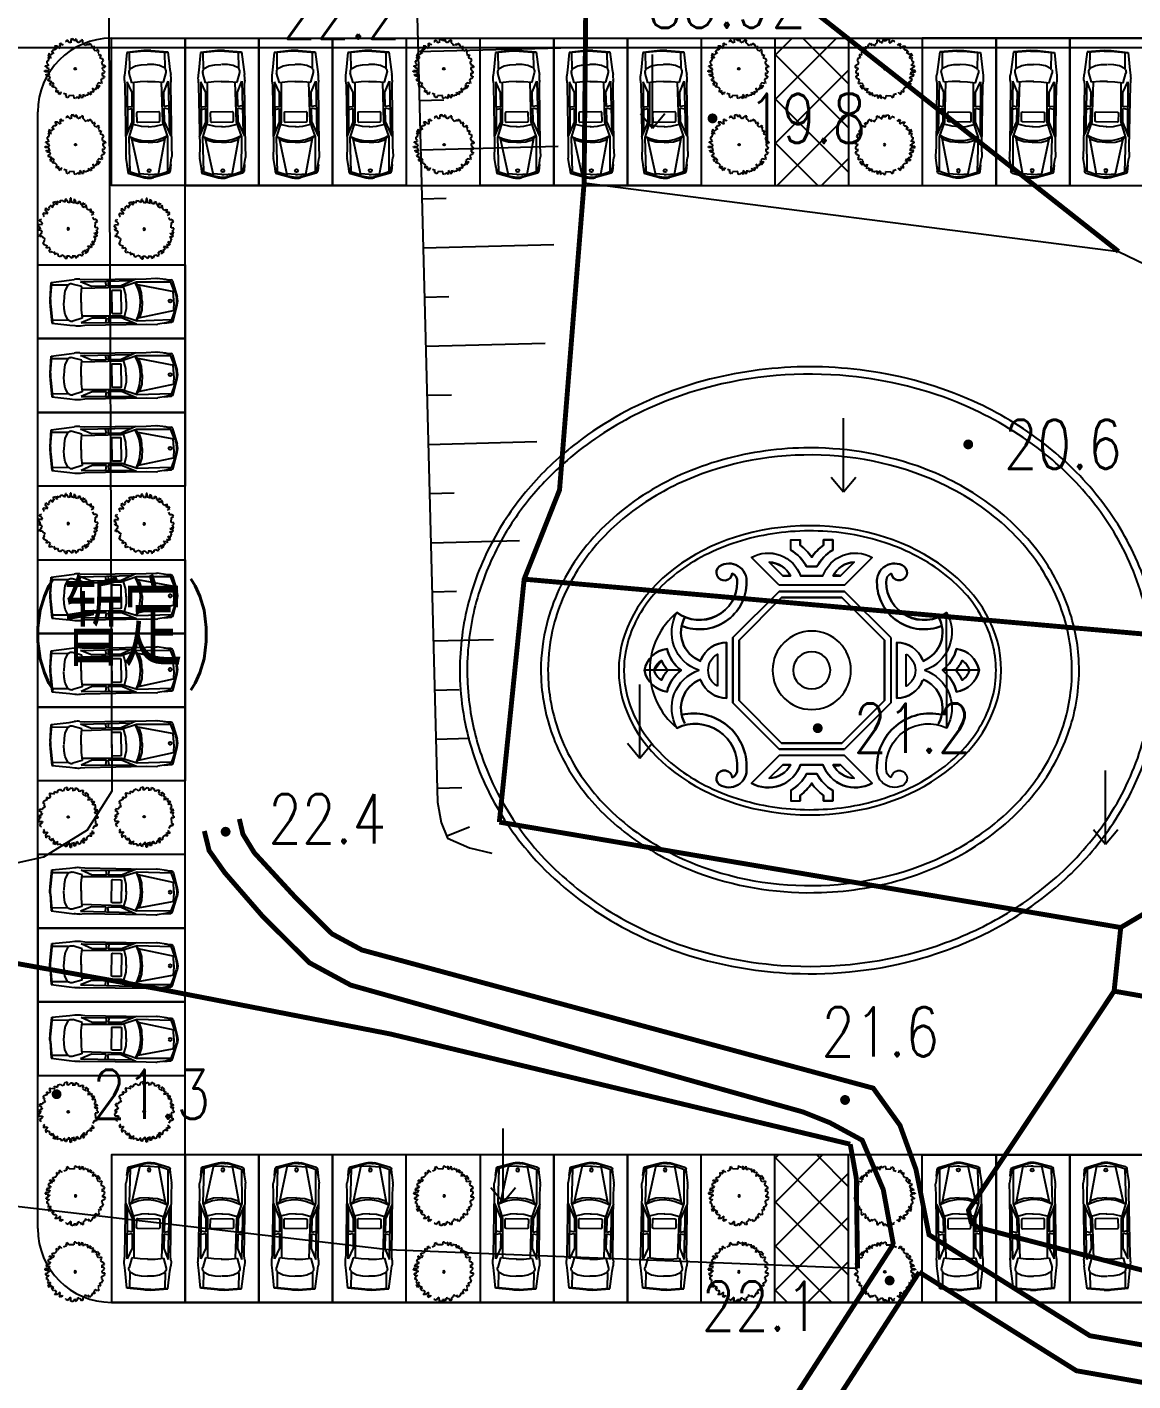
# Model space of a CAD drawing. Header units: millimetres. Extents: x 423323 to 424695, y 55333 to 56284.
# Drawn here: x 423723.6 to 423768.6, y 55759.2 to 55814.3 of the extents above; entities that cross this region are included whole.
import ezdxf
from ezdxf.enums import TextEntityAlignment as Align

# ---------------------------------------------------------------- set-up
doc = ezdxf.new("R2010")
doc.units = ezdxf.units.MM
doc.header["$LTSCALE"] = 1000
doc.linetypes.add('DASH', pattern=[0.35, 0.25, -0.1])
doc.linetypes.add('X3', pattern=[5, 4, -1])
for name, color, linetype in [('A绿-1', 82, 'Continuous'), ('PUB_DIM', 3, 'Continuous'), ('PUB_TEXT', 7, 'Continuous'), ('地形图', 252, 'Continuous'), ('景观设计-硬质', 128, 'Continuous'), ('道路', 4, 'Continuous'), ('道路线', 142, 'Continuous')]:
    doc.layers.add(name, color=color, linetype=linetype)
doc.styles.add('_TCH_DIM', font='SIMPLEX', dxfattribs={"bigfont": 'GBCBIG'})
doc.styles.add('_TCH_DIM_T3', font='SIMPLEX', dxfattribs={"width": 0.705882, "bigfont": 'GBCBIG'})
doc.styles.add('HZ', font='rs.shx', dxfattribs={"width": 0.8, "bigfont": 'hztxt.shx'})
doc.linetypes.add('10421', pattern='A,2,[150,AAA.SHX,S=1,R=0,X=0,Y=1],1e-11', length=2)
doc.dimstyles.new('_TCH_ARCH_M_M&&1', dxfattribs={"dimtxt": 2.38, "dimasz": 0.8, "dimexe": 2, "dimexo": 2.4, "dimgap": 0.8, "dimtad": 1, "dimzin": 0, "dimdsep": 46, "dimtxsty": '_TCH_DIM_T3', "dimblk": 'ARCHTICK', "dimcen": 0.09, "dimclrt": 7, "dimazin": 2, "dimtfac": 1, "dimtdec": 0, "dimtix": 1, "dimtmove": 2, "dimatfit": 3, "dimfxl": 0, "dimtolj": 1, "dimtzin": 0, "dimarcsym": 0})
pattern_1 = [(45, (0, 0), (-0.898025612, 0.898025612), []), (135, (0, 0), (-0.898025612, -0.898025612), [])]

# ---------------------------------------------------------------- blocks, each defined once
blk = doc.blocks.new('gc120')
for p, q in [((0, 0), (0, 3)), ((-0.5, 0.6), (0, 0)), ((0, 0), (0.5, 0.6))]:
    blk.add_line(p, q)
blk = doc.blocks.new('GC200')
at = {"linetype": 'Continuous', "const_width": 0.2, "flags": 128}
blk.add_lwpolyline([(-0.1, 0, 1), (0.1, 0, 1)], format="xyb", close=True, dxfattribs=at)
blk = doc.blocks.new('004')
at = {"layer": 'A绿-1', "color": 0}
for p, q in [((-354, 971), (-440, 997)), ((-440, 997), (-401, 899)), ((-283, 860), (-354, 971)), ((-205, 1023), (-268, 997)), ((-268, 997), (-244, 925)), ((-182, 945), (-205, 1023)), ((-134, 964), (-182, 945)), ((70, 1036), (-9, 1030)), ((-9, 1030), (-9, 991)), ((70, 977), (70, 1036)), ((93, 938), (70, 977)), ((179, 1023), (132, 906)), ((250, 1017), (179, 1023)), ((266, 945), (250, 1017)), ((321, 912), (266, 945)), ((360, 945), (321, 977)), ((321, 977), (321, 912)), ((360, 847), (360, 945)), ((-872, 605), (-895, 533)), ((-895, 533), (-864, 481)), ((-825, 585), (-872, 605)), ((-793, 644), (-825, 585)), ((-762, 716), (-809, 677)), ((-809, 677), (-793, 644)), ((-699, 834), (-770, 749)), ((-770, 749), (-723, 742)), ((-723, 651), (-762, 716)), ((-723, 742), (-691, 683)), ((-691, 683), (-723, 651)), ((-691, 762), (-699, 834)), ((-534, 794), (-691, 762)), ((-511, 892), (-605, 840)), ((-605, 840), (-534, 794)), ((-456, 866), (-511, 892)), ((-401, 899), (-456, 866)), ((-276, 925), (-283, 860)), ((-244, 925), (-276, 925)), ((132, 906), (93, 938)), ((399, 814), (360, 847)), ((438, 853), (399, 814)), ((478, 827), (438, 853)), ((525, 879), (478, 827)), ((564, 847), (525, 879)), ((532, 768), (564, 847)), ((572, 703), (532, 768)), ((564, 670), (572, 703)), ((595, 638), (564, 670)), ((658, 664), (595, 638)), ((697, 618), (658, 664)), ((744, 670), (697, 618)), ((783, 605), (744, 670)), ((791, 481), (783, 605)), ((830, 500), (791, 481)), ((807, 409), (870, 487)), ((870, 487), (830, 500)), ((-1068, 284), (-1052, 317)), ((-942, 226), (-1068, 284)), ((-1060, 128), (-1052, 186)), ((-966, 56), (-1060, 128)), ((-1052, 317), (-911, 278)), ((-1052, 186), (-950, 121)), ((-1052, -69), (-1052, 3)), ((-1052, 3), (-966, -3)), ((-982, 428), (-966, 461)), ((-927, 415), (-982, 428)), ((-966, 461), (-864, 454)), ((-966, -3), (-966, 56)), ((-950, 121), (-942, 226)), ((-942, 369), (-927, 415)), ((-887, 324), (-942, 369)), ((-911, 278), (-887, 324)), ((-864, 454), (-840, 461)), ((838, 343), (807, 409)), ((932, 363), (838, 343)), ((932, 200), (885, 200)), ((885, 200), (909, 160)), ((925, 101), (901, 69)), ((901, 69), (972, 16)), ((909, 278), (964, 311)), ((932, 232), (909, 278)), ((909, 160), (972, 160)), ((972, 160), (925, 101)), ((964, 311), (932, 363)), ((972, 16), (972, -69)), ((-1044, -154), (-1068, -193)), ((-1068, -193), (-1029, -219)), ((-989, -108), (-1052, -69)), ((-982, -173), (-1044, -154)), ((-1029, -219), (-1005, -166)), ((-1013, -278), (-989, -258)), ((-997, -310), (-1013, -278)), ((-919, -356), (-997, -310)), ((-974, -173), (-989, -108)), ((-989, -258), (-950, -278)), ((-934, -180), (-974, -173)), ((-950, -278), (-927, -251)), ((-927, -251), (-934, -180)), ((-927, -480), (-887, -441)), ((-887, -441), (-919, -356)), ((799, -448), (776, -513)), ((815, -493), (799, -448)), ((870, -278), (846, -336)), ((846, -336), (885, -435)), ((885, -435), (862, -474)), ((948, -310), (870, -278)), ((972, -69), (901, -95)), ((901, -95), (901, -180)), ((901, -180), (948, -219)), ((948, -219), (972, -271)), ((972, -271), (948, -310)), ((-942, -526), (-927, -480)), ((-864, -500), (-942, -526)), ((-887, -585), (-840, -533)), ((-848, -644), (-887, -585)), ((-840, -533), (-864, -500)), ((-801, -585), (-848, -644)), ((-762, -618), (-801, -585)), ((-636, -729), (-715, -657)), ((-683, -788), (-636, -729)), ((-629, -853), (-683, -788)), ((-574, -801), (-629, -853)), ((-401, -853), (-574, -801)), ((-425, -944), (-401, -853)), ((-385, -964), (-425, -944)), ((-338, -944), (-385, -964)), ((-299, -944), (-338, -944)), ((-260, -1010), (-299, -944)), ((-229, -912), (-260, -1010)), ((-182, -912), (-229, -912)), ((-189, -1010), (-182, -912)), ((-119, -938), (-127, -1023)), ((-56, -958), (-119, -938)), ((109, -925), (70, -951)), ((132, -1023), (109, -925)), ((226, -944), (164, -944)), ((164, -944), (195, -997)), ((250, -984), (226, -944)), ((297, -833), (274, -918)), ((274, -918), (297, -964)), ((328, -912), (297, -833)), ((360, -918), (328, -912)), ((383, -892), (360, -918)), ((407, -866), (383, -892)), ((438, -873), (407, -866)), ((423, -886), (438, -873)), ((454, -918), (423, -886)), ((470, -807), (446, -801)), ((446, -801), (485, -853)), ((564, -853), (454, -918)), ((509, -794), (470, -807)), ((485, -853), (548, -833)), ((556, -735), (493, -761)), ((493, -761), (509, -794)), ((548, -833), (564, -853)), ((650, -794), (556, -735)), ((674, -761), (650, -794)), ((705, -637), (666, -683)), ((666, -683), (674, -761)), ((760, -650), (705, -637)), ((783, -618), (760, -650)), ((776, -513), (768, -552)), ((768, -552), (830, -585)), ((807, -618), (783, -618)), ((830, -585), (807, -618)), ((862, -474), (815, -493)), ((-127, -1023), (-189, -1010)), ((-56, -1010), (-56, -958)), ((-17, -997), (-56, -1010)), ((70, -1016), (-17, -997)), ((70, -951), (70, -1016)), ((195, -997), (132, -1023)), ((297, -964), (250, -984))]:
    blk.add_line(p, q, dxfattribs=at)
blk.add_circle((-32, 10), 31.3, dxfattribs=at)
blk = doc.blocks.new('_ArchTick')
at = {"color": 0, "linetype": 'ByBlock', "const_width": 0.15}
blk.add_lwpolyline([(-0.5, -0.5), (0.5, 0.5)], dxfattribs=at)
blk = doc.blocks.new('*D82')
at = {"layer": 'Defpoints', "color": 0}
for p in [(423795.015, 55813.498), (423709.095, 55805.874), (423795.015, 55805.874)]:
    blk.add_point(p, dxfattribs=at)
at = {"layer": 'PUB_DIM', "color": 0, "lineweight": -2}
for p, q in [((423709.095, 55808.274), (423709.095, 55815.498)), ((423795.015, 55808.274), (423795.015, 55815.498)), ((423709.095, 55813.498), (423795.015, 55813.498))]:
    blk.add_line(p, q, dxfattribs=at)
at = {"layer": 'PUB_DIM', "color": 0, "lineweight": -2, "xscale": 0.8, "yscale": 0.8, "zscale": 0.8, "rotation": 180}
blk.add_blockref('_ArchTick', (423709.095, 55813.498), dxfattribs=at)
at = {"layer": 'PUB_DIM', "color": 0, "lineweight": -2, "xscale": 0.8, "yscale": 0.8, "zscale": 0.8}
blk.add_blockref('_ArchTick', (423795.015, 55813.498), dxfattribs=at)
at = {"layer": 'PUB_DIM', "color": 7, "insert": (423752.055, 55815.488), "char_height": 2.38, "attachment_point": 5, "style": '_TCH_DIM_T3'}
blk.add_mtext('\\A1;85.92', dxfattribs=at)
blk = doc.blocks.new('$plan$00001328')
at = {"layer": '道路线'}
for p, q in [((-2279, 116), (-2219, 807)), ((-2254, 116), (-2194, 806)), ((-2219, 807), (-1493, 889)), ((-1551, 693), (-2199, 695)), ((-1551, 693), (-1667, 459)), ((-1508, 707), (-1562, 671)), ((-1493, 889), (-1285, 919)), ((-979, 619), (-1374, 729)), ((-1053, 923), (-878, 906)), ((-1023, 812), (1078, 831)), ((-582, 620), (-1023, 812)), ((-1015, 284), (-979, 619)), ((626, 562), (-988, 538)), ((-878, 906), (1645, 899)), ((6, 627), (-582, 620)), ((-21, 822), (6, 627)), ((116, 823), (74, 627)), ((623, 633), (74, 627)), ((1224, 895), (623, 633)), ((1249, 767), (626, 562)), ((810, 258), (722, 594)), ((1370, 583), (1207, 751)), ((2643, 745), (1249, 767)), ((2844, 342), (1302, 653)), ((1448, 334), (1370, 583)), ((1645, 899), (2034, 915)), ((2034, 915), (2086, 904)), ((2427, 855), (2086, 904)), ((2367, 864), (2369, 870)), ((2369, 870), (2650, 842)), ((2604, 806), (2427, 855)), ((2787, 351), (2640, 772)), ((2720, 782), (2894, 148)), ((-1707, 230), (-1717, -16)), ((-1667, 459), (-1707, 230)), ((-1019, -34), (-1015, 284)), ((223, 404), (223, -456)), ((586, 444), (263, 444)), ((626, -456), (626, 404)), ((822, -38), (810, 258)), ((1469, -41), (1448, 334)), ((2762, 16), (2740, 362)), ((2816, 347), (2866, 112)), ((-2279, -163), (-2219, -855)), ((-2254, -163), (-2194, -854)), ((-1706, -277), (-1717, -32)), ((-1667, -507), (-1707, -277)), ((-1551, -741), (-1667, -507)), ((-1019, -14), (-1015, -332)), ((-1015, -332), (-979, -667)), ((263, -496), (586, -496)), ((810, -306), (722, -641)), ((822, -10), (810, -306)), ((2844, -390), (1302, -701)), ((1448, -382), (1370, -630)), ((1469, -7), (1448, -382)), ((2787, -399), (2640, -820)), ((2720, -830), (2894, -195)), ((2762, -64), (2740, -410)), ((2816, -395), (2866, -160)), ((-2219, -855), (-1493, -937)), ((-1551, -741), (-2199, -743)), ((-1508, -755), (-1562, -719)), ((-1493, -937), (-1285, -966)), ((-1374, -776), (-1374, -777)), ((-979, -667), (-1371, -776)), ((-1053, -971), (-878, -954)), ((-582, -668), (-1023, -860)), ((-1023, -860), (1078, -879)), ((626, -610), (-988, -585)), ((-878, -954), (1645, -947)), ((8, -674), (-582, -668)), ((-17, -869), (8, -674)), ((623, -681), (73, -675)), ((111, -870), (73, -675)), ((1224, -943), (623, -681)), ((1249, -815), (626, -610)), ((1370, -631), (1207, -799)), ((2643, -793), (1249, -815)), ((1645, -947), (2034, -963)), ((2034, -963), (2086, -952)), ((2427, -903), (2086, -952)), ((2367, -911), (2369, -918)), ((2369, -918), (2650, -889)), ((2604, -854), (2427, -903))]:
    blk.add_line(p, q, dxfattribs=at)
blk.add_circle((2608, -21), 62.7, dxfattribs=at)
for centre, radius, start, end in [((-1418, 573), 162, 74.4694, 123.7359), ((-1148, -44), 972, 84.3743, 98.0716), ((-191, -40), 1591, 331.456, 29.5227), ((2589, 754), 54, 19.2106, 74.5138), ((2642, 761), 81, 15.3385, 84.1898), ((-665, -24), 1620, 175.0592, 184.9408), ((-640, -24), 1620, 175.0592, 184.9408), ((263, 404), 40, 90, 180), ((586, 404), 40, 0, 90), ((2115, -24), 648, 356.4735, 3.5265), ((2233, -24), 648, 347.9052, 12.0948), ((2269, -24), 648, 344.6615, 15.3385), ((263, -456), 40, 180, 270), ((586, -456), 40, 270, 0), ((-1418, -621), 162, 236.264, 286.8198), ((-1148, -4), 972, 261.9284, 275.6257), ((2589, -802), 54, 285.4862, 340.7894), ((2642, -809), 81, 275.8102, 344.6615)]:
    blk.add_arc(centre, radius, start, end, dxfattribs=at)

msp = doc.modelspace()

# ---------------------------------------------------------------- hatches: boundary and pattern name
at = {"linetype": 'DASH', "ltscale": 0.003}
h = msp.add_hatch(dxfattribs=at)
h.set_pattern_fill('ANSI37', color=250, scale=0.8, style=0)
h.set_pattern_definition(pattern_1)
h.paths.add_polyline_path([(423754.015, 55807.871), (423757.015, 55807.871), (423757.015, 55813.871), (423754.015, 55813.871)])
h = msp.add_hatch(dxfattribs=at)
h.set_pattern_fill('ANSI37', color=250, scale=0.8, style=0)
h.set_pattern_definition(pattern_1)
h.paths.add_polyline_path([(423757.015, 55768.411), (423754.015, 55768.411), (423754.015, 55762.411), (423757.015, 55762.411)])

# ---------------------------------------------------------------- linework, layer by layer
at = {"layer": '地形图', "color": 250}
for p, q in [((423739.487, 55813.329), (423745.298, 55813.481)), ((423739.539, 55811.33), (423740.539, 55811.356)), ((423739.591, 55809.331), (423745.188, 55809.476)), ((423739.644, 55807.331), (423740.643, 55807.357)), ((423739.696, 55805.332), (423745.017, 55805.471)), ((423739.748, 55803.333), (423740.747, 55803.359)), ((423739.8, 55801.333), (423744.671, 55801.46)), ((423739.852, 55799.334), (423740.852, 55799.36)), ((423739.904, 55797.335), (423744.324, 55797.45)), ((423739.956, 55795.335), (423740.956, 55795.361)), ((423740.008, 55793.336), (423743.627, 55793.43)), ((423740.06, 55791.337), (423741.06, 55791.363)), ((423740.112, 55789.337), (423742.568, 55789.401)), ((423740.164, 55787.338), (423741.164, 55787.364)), ((423740.217, 55785.339), (423741.595, 55785.375)), ((423740.269, 55783.339), (423741.268, 55783.366)), ((423740.659, 55781.397), (423741.587, 55781.768))]:
    msp.add_line(p, q, dxfattribs=at)
at = {"layer": '地形图', "color": 250, "linetype": '10421', "flags": 128}
for points in [[(423721.242, 55779.876), (423724.262, 55780.546), (423726.036, 55781.648), (423727.037, 55783.231), (423726.92, 55814.71), (423727.331, 55848.102), (423726.973, 55880.84)], [(423746.25, 55807.99), (423768, 55805.19), (423785.41, 55796.8)]]:
    msp.add_lwpolyline(points, dxfattribs=at)
at = {"layer": '地形图', "color": 250, "linetype": 'Continuous', "flags": 128}
msp.add_lwpolyline([(423737.9, 55880.817), (423739.45, 55814.76), (423740.283, 55782.779), (423740.437, 55781.95), (423740.693, 55781.311), (423741.582, 55780.907), (423742.491, 55780.703)], dxfattribs=at)
at = {"layer": '地形图', "color": 250, "linetype": 'Continuous', "const_width": 0.2, "flags": 128}
for points in [[(423742.8, 55781.96), (423743.81, 55791.85), (423745.25, 55795.48), (423746.25, 55807.99), (423746.33, 55816.53), (423747.239, 55880.797)], [(423746.33, 55816.53), (423754.11, 55816.13), (423768, 55805.19)], [(423893.902, 55769.33), (423870.537, 55767.053), (423834.821, 55764.408), (423830.542, 55764.096), (423824.62, 55763.46), (423817.576, 55762.082), (423807.58, 55759.508), (423800.995, 55758.539), (423792.939, 55757.783), (423781.369, 55758.496), (423766.834, 55761.053), (423760.287, 55765.162), (423759.756, 55767.823), (423759.105, 55769.618), (423758.017, 55771.131), (423737.205, 55776.756), (423735.99, 55777.412), (423734.484, 55778.914), (423732.826, 55780.715), (423732.364, 55781.472), (423732.219, 55782.089)], [(423742.8, 55781.96), (423768.09, 55777.67), (423767.82, 55775.08), (423791.352, 55770.947), (423792.43, 55770.67), (423793.19, 55770.409), (423799.732, 55767.13), (423800.63, 55766.93), (423801.809, 55766.94), (423832.38, 55769.62)], [(423759.889, 55763.641), (423746.524, 55742.936), (423737.638, 55731.658), (423733.589, 55723.404), (423730.551, 55717.742), (423724.886, 55709.592), (423703.086, 55685.387)]]:
    msp.add_lwpolyline(points, dxfattribs=at)
for points, elevation in [([(423777.32, 55782.58), (423779.38, 55788.7), (423743.81, 55791.85)], 21), ([(423824.77, 55775.81), (423777.32, 55782.58), (423774.19, 55781.28), (423768.09, 55777.67)], 21), ([(423706.7, 55774.01), (423716.698, 55776.599), (423718.29, 55776.82), (423720.603, 55776.663), (423728.909, 55775.176), (423738.356, 55773.338), (423757.08, 55768.85)], 21.57), ([(423800.93, 55758.95), (423799.536, 55758.91), (423787.599, 55760.089), (423782.24, 55760.73), (423777.54, 55761.489), (423762.272, 55765.465), (423762, 55765.67), (423761.892, 55766.162), (423767.82, 55775.08)], 21.42), ([(423757.08, 55768.85), (423757.327, 55767.47), (423757.38, 55763.8)], 21.57)]:
    msp.add_lwpolyline(points, dxfattribs=dict(at, elevation=elevation))
at = {"layer": '地形图', "color": 250, "linetype": 'X3', "const_width": 0.2, "flags": 128}
for points in [[(423758.835, 55764.775), (423758.424, 55767.006), (423757.568, 55769.01), (423756.246, 55769.727), (423755.157, 55770.162), (423736.755, 55775.324), (423735.063, 55776.24), (423733.142, 55778.155), (423731.625, 55779.903), (423730.99, 55780.8), (423730.795, 55781.598)], [(423894.3, 55767.903), (423870.66, 55765.558), (423834.946, 55762.913), (423824.834, 55761.973), (423817.907, 55760.618), (423807.856, 55758.03), (423801.203, 55757.081), (423792.981, 55756.277), (423781.192, 55757.004), (423766.286, 55759.627), (423759.889, 55763.641)], [(423758.835, 55764.775), (423745.302, 55743.808), (423736.616, 55732.784)]]:
    msp.add_lwpolyline(points, dxfattribs=at)
at = {"layer": '地形图', "color": 250, "linetype": '10421', "elevation": 21.57, "flags": 128}
msp.add_lwpolyline([(423706.7, 55774.01), (423706.122, 55772.785), (423703.78, 55762.56), (423703.562, 55760.508), (423703.922, 55759.222), (423705.242, 55758.135), (423706.312, 55757.398), (423707.14, 55756.97), (423708.084, 55757.109), (423708.756, 55757.557), (423714.753, 55765.419), (423715.399, 55766.076), (423716.32, 55766.62), (423717.464, 55766.86), (423720.215, 55766.67), (423738.27, 55764.56), (423757.38, 55763.8)], dxfattribs=at)
at = {"layer": '景观设计-硬质', "linetype": 'Continuous', "extrusion": (0, 0, -1)}
for p, q in [((423754.664, 55793.457), (423755.041, 55793.457)), ((423754.664, 55793.036), (423754.664, 55793.457)), ((423755.988, 55793.457), (423755.988, 55793.236)), ((423755.988, 55793.457), (423756.366, 55793.457)), ((423756.366, 55793.036), (423756.366, 55793.457)), ((423754.184, 55791.605), (423753.056, 55792.734)), ((423756.845, 55791.605), (423757.974, 55792.734)), ((423755.97, 55791.983), (423755.06, 55791.983)), ((423755.725, 55792.361), (423755.305, 55792.361)), ((423756.845, 55791.605), (423754.184, 55791.605)), ((423754.184, 55791.353), (423752.303, 55789.472)), ((423756.845, 55791.353), (423754.184, 55791.353)), ((423758.475, 55789.367), (423756.741, 55791.101)), ((423758.727, 55789.472), (423756.845, 55791.353)), ((423752.303, 55786.811), (423752.303, 55789.472)), ((423752.555, 55786.915), (423752.555, 55789.367)), ((423758.475, 55789.367), (423758.475, 55786.915)), ((423758.727, 55789.472), (423758.727, 55786.811)), ((423754.184, 55784.929), (423752.303, 55786.811)), ((423754.289, 55785.181), (423752.555, 55786.915)), ((423758.475, 55786.915), (423756.741, 55785.181)), ((423758.727, 55786.811), (423756.845, 55784.929)), ((423756.845, 55784.929), (423754.184, 55784.929)), ((423756.741, 55785.181), (423754.289, 55785.181)), ((423754.184, 55784.677), (423753.056, 55783.548)), ((423756.845, 55784.677), (423754.184, 55784.677)), ((423755.97, 55784.299), (423755.06, 55784.299)), ((423756.845, 55784.677), (423757.974, 55783.548)), ((423755.725, 55783.921), (423755.305, 55783.921)), ((423754.664, 55783.246), (423754.664, 55782.825)), ((423756.366, 55783.246), (423756.366, 55782.825)), ((423754.664, 55782.825), (423755.041, 55782.825)), ((423755.988, 55782.825), (423755.988, 55783.046)), ((423755.988, 55782.825), (423756.366, 55782.825))]:
    msp.add_line(p, q, dxfattribs=at)
for points in [[(-423754.664, 55793.036, 0.13364), (-423755.305, 55792.361), (-423755.515, 55792.361), (-423755.725, 55792.361, 0.13364), (-423756.366, 55793.036), (-423756.366, 55793.457), (-423755.988, 55793.457), (-423755.988, 55793.236, -0.080093), (-423755.515, 55792.741, -0.080093), (-423755.041, 55793.236), (-423755.041, 55793.457), (-423755.041, 55793.236, 0.080093), (-423755.515, 55792.741, 0.080093), (-423755.988, 55793.236), (-423755.988, 55793.457), (-423756.366, 55793.457), (-423756.366, 55793.036, -0.13364), (-423755.725, 55792.361), (-423755.515, 55792.361), (-423755.305, 55792.361, -0.13364), (-423754.664, 55793.036), (-423754.664, 55793.457), (-423755.041, 55793.457), (-423755.041, 55793.236, 0.080093), (-423755.515, 55792.741, 0.080093), (-423755.988, 55793.236)], [(-423756.366, 55793.036, -0.13364), (-423755.725, 55792.361), (-423755.515, 55792.361), (-423755.305, 55792.361, -0.13364), (-423754.664, 55793.036), (-423754.664, 55793.457), (-423755.041, 55793.457), (-423755.041, 55793.236, 0.080093), (-423755.515, 55792.741, 0.080093), (-423755.988, 55793.236), (-423755.988, 55793.457), (-423756.366, 55793.457), (-423756.366, 55793.036)], [(-423750.023, 55785.796, 0.468172), (-423750.917, 55788.141, 0.469234), (-423750.026, 55790.491, -0.617154), (-423752.485, 55791.733, -0.331457), (-423752.278, 55792.084, 1.476774), (-423751.751, 55792.37, 0.632924), (-423752.861, 55791.693)], [(-423754.184, 55791.605), (-423753.056, 55792.734, 0.467295), (-423755.06, 55791.983), (-423755.515, 55791.983), (-423755.97, 55791.983, 0.467295), (-423757.974, 55792.734), (-423756.845, 55791.605)], [(-423758.169, 55791.693, 0.632924), (-423759.278, 55792.37, 1.476775), (-423758.752, 55792.084, -0.331457), (-423758.544, 55791.733, -0.617154), (-423761.004, 55790.491, 0.469234), (-423760.113, 55788.141, 0.468172), (-423761.007, 55785.796)], [(-423748.707, 55788.141, 0.322588), (-423749.624, 55789.016, -0.173707), (-423750.199, 55788.141)], [(-423760.831, 55788.141, -0.173707), (-423761.405, 55789.016, 0.322588), (-423762.322, 55788.141)], [(-423754.184, 55784.677), (-423753.056, 55783.548, -0.467295), (-423755.06, 55784.299), (-423755.515, 55784.299), (-423755.97, 55784.299, -0.467295), (-423757.974, 55783.548), (-423756.845, 55784.677)], [(-423754.664, 55783.246, -0.13364), (-423755.305, 55783.921), (-423755.515, 55783.921), (-423755.725, 55783.921, -0.13364), (-423756.366, 55783.246), (-423756.366, 55782.825), (-423755.988, 55782.825), (-423755.988, 55783.046, 0.080093), (-423755.515, 55783.541, 0.080093), (-423755.041, 55783.046), (-423755.041, 55782.825), (-423755.041, 55783.046, -0.080093), (-423755.515, 55783.541, -0.080093), (-423755.988, 55783.046), (-423755.988, 55782.825), (-423756.366, 55782.825), (-423756.366, 55783.246, 0.13364), (-423755.725, 55783.921), (-423755.515, 55783.921), (-423755.305, 55783.921, 0.13364), (-423754.664, 55783.246), (-423754.664, 55782.825), (-423755.041, 55782.825), (-423755.041, 55783.046, -0.080093), (-423755.515, 55783.541, -0.080093), (-423755.988, 55783.046)], [(-423756.366, 55783.246, 0.13364), (-423755.725, 55783.921), (-423755.515, 55783.921), (-423755.305, 55783.921, 0.13364), (-423754.664, 55783.246), (-423754.664, 55782.825), (-423755.041, 55782.825), (-423755.041, 55783.046, -0.080093), (-423755.515, 55783.541, -0.080093), (-423755.988, 55783.046), (-423755.988, 55782.825), (-423756.366, 55782.825), (-423756.366, 55783.246)]]:
    msp.add_lwpolyline(points, format="xyb", dxfattribs=at)
for points in [[(-423750.023, 55785.796, 0.468172), (-423750.917, 55788.141, 0.469234), (-423750.026, 55790.491, -0.617154), (-423752.485, 55791.733, -0.331457), (-423752.278, 55792.084, 1.476774), (-423751.751, 55792.37, 0.632924), (-423752.861, 55791.693, -0.632924), (-423751.751, 55792.37, -1.476774), (-423752.278, 55792.084, 0.331457), (-423752.485, 55791.733, 0.617154), (-423750.026, 55790.491, -0.469234)], [(-423754.65, 55791.983), (-423754.341, 55791.983), (-423754.65, 55791.983), (-423754.341, 55791.983), (-423753.787, 55792.537, 0.270208), (-423754.65, 55791.983, -0.270208), (-423753.787, 55792.537), (-423754.341, 55791.983), (-423753.787, 55792.537), (-423754.341, 55791.983)], [(-423756.689, 55791.983), (-423757.242, 55792.537, -0.270208), (-423756.38, 55791.983), (-423756.689, 55791.983), (-423757.242, 55792.537, -0.270208), (-423756.38, 55791.983, 0.270208), (-423757.242, 55792.537), (-423756.689, 55791.983), (-423756.38, 55791.983), (-423756.689, 55791.983), (-423756.38, 55791.983, 0.270208)], [(-423761.004, 55790.491, 0.617154), (-423758.544, 55791.733, 0.331457), (-423758.752, 55792.084, -1.476774), (-423759.278, 55792.37, -0.632924), (-423758.169, 55791.693, 0.632924), (-423759.278, 55792.37, 1.476775), (-423758.752, 55792.084, -0.331457), (-423758.544, 55791.733, -0.617154), (-423761.004, 55790.491, 0.469234), (-423760.113, 55788.141, 0.468172), (-423761.007, 55785.796)], [(-423752.863, 55791.734, 0.533478), (-423750.22, 55789.951, -0.533478)], [(-423760.81, 55789.951, 0.533478), (-423758.167, 55791.734, -0.533478)], [(-423750.355, 55790.305, -0.455459), (-423750.986, 55788.518, 0.455459), (-423750.355, 55790.305, -0.455459), (-423750.986, 55788.518, 0.455459)], [(-423760.675, 55790.305, 0.455459), (-423760.044, 55788.518, -0.455459)], [(-423751.003, 55788.563, 0.305212), (-423752.051, 55789.275, -0.305212), (-423751.003, 55788.563, 0.305212), (-423752.051, 55789.275), (-423752.051, 55787.007, 0.30521), (-423751.003, 55787.719, -0.30521), (-423752.051, 55787.007, 0.30521), (-423751.003, 55787.719, -0.30521), (-423752.051, 55787.007), (-423752.051, 55789.275, -0.305212)], [(-423760.026, 55787.719, 0.30521), (-423758.979, 55787.007, -0.30521), (-423760.026, 55787.719, 0.30521), (-423758.979, 55787.007), (-423758.979, 55789.275, 0.305212), (-423760.026, 55788.563, -0.305212), (-423758.979, 55789.275, 0.305212), (-423760.026, 55788.563, -0.305212), (-423758.979, 55789.275), (-423758.979, 55787.007, -0.30521)], [(-423748.707, 55788.141, -0.322589), (-423749.624, 55787.267, 0.173701), (-423750.199, 55788.141, 0.173707), (-423749.624, 55789.016, -0.322588), (-423748.707, 55788.141, -0.322589), (-423749.624, 55787.267, 0.322589), (-423748.707, 55788.141, 0.322588), (-423749.624, 55789.016, -0.173707), (-423750.199, 55788.141, -0.173701), (-423749.624, 55787.267, 0.322589), (-423748.707, 55788.141, 0.322588), (-423749.624, 55789.016, -0.173707), (-423750.199, 55788.141)], [(-423751.673, 55787.489, 0.572552), (-423751.673, 55788.793)], [(-423759.357, 55788.793, 0.572552), (-423759.357, 55787.489)], [(-423760.831, 55788.141, -0.173706), (-423761.405, 55789.016, 0.322588), (-423762.322, 55788.141, 0.322589), (-423761.405, 55787.267, -0.173701), (-423760.831, 55788.141, -0.173707), (-423761.405, 55789.016, 0.322588), (-423762.322, 55788.141, 0.322589), (-423761.405, 55787.267, -0.322589), (-423762.322, 55788.141, -0.322588), (-423761.405, 55789.016, 0.173706), (-423760.831, 55788.141, 0.173701), (-423761.405, 55787.267, -0.322589), (-423762.322, 55788.141)], [(-423749.396, 55788.539, -0.182353), (-423749.096, 55788.141, -0.182356), (-423749.396, 55787.743, 0.061638), (-423749.654, 55788.141, 0.06164), (-423749.396, 55788.539, -0.182353), (-423749.096, 55788.141, 0.182353), (-423749.396, 55788.539, -0.06164), (-423749.654, 55788.141, -0.061637), (-423749.396, 55787.743, 0.182356), (-423749.096, 55788.141)], [(-423749.396, 55787.743, 0.061637), (-423749.654, 55788.141, 0.06164), (-423749.396, 55788.539, -0.182353), (-423749.096, 55788.141, -0.182356)], [(-423761.634, 55788.539, 0.06164), (-423761.376, 55788.141, 0.061637), (-423761.634, 55787.743, -0.182356), (-423761.934, 55788.141, -0.182353), (-423761.634, 55788.539, 0.06164), (-423761.376, 55788.141, 0.061638), (-423761.634, 55787.743, -0.061637), (-423761.376, 55788.141, -0.06164), (-423761.634, 55788.539, 0.182353), (-423761.934, 55788.141, 0.182356), (-423761.634, 55787.743, -0.061638), (-423761.376, 55788.141, -0.06164)], [(-423750.353, 55785.981, 0.454399), (-423750.986, 55787.764, -0.454399)], [(-423760.044, 55787.764, 0.454399), (-423760.677, 55785.981, -0.454399)], [(-423752.863, 55784.128, -0.494258), (-423750.22, 55786.331, 0.494258), (-423752.863, 55784.128, -0.494258), (-423750.22, 55786.331, 0.494258)], [(-423758.167, 55784.128, 0.494258), (-423760.81, 55786.331, -0.494258)], [(-423752.861, 55784.168, 0.632924), (-423751.751, 55783.491, 1.476775), (-423752.278, 55783.778, -0.331457), (-423752.485, 55784.129, -0.572762), (-423750.026, 55785.791, 0.572762), (-423752.485, 55784.129, 0.331457), (-423752.278, 55783.778, -1.476775), (-423751.751, 55783.491, -0.632924)], [(-423754.65, 55784.299), (-423754.341, 55784.299), (-423754.65, 55784.299), (-423754.341, 55784.299), (-423753.787, 55783.746, -0.270208), (-423754.65, 55784.299, 0.270208), (-423753.787, 55783.746), (-423754.341, 55784.299), (-423753.787, 55783.746), (-423754.341, 55784.299)], [(-423756.689, 55784.299), (-423757.242, 55783.746, 0.270208), (-423756.38, 55784.299), (-423756.689, 55784.299), (-423757.242, 55783.746, 0.270208), (-423756.38, 55784.299, -0.270208), (-423757.242, 55783.746), (-423756.689, 55784.299), (-423756.38, 55784.299), (-423756.689, 55784.299), (-423756.38, 55784.299, -0.270208)]]:
    msp.add_lwpolyline(points, format="xyb", close=True, dxfattribs=at)
msp.add_lwpolyline([(-423752.303, 55786.811), (-423752.303, 55789.472), (-423754.184, 55791.353), (-423756.845, 55791.353), (-423754.184, 55791.353), (-423752.303, 55789.472), (-423752.303, 55786.811), (-423754.184, 55784.929), (-423756.845, 55784.929)], dxfattribs=at)
msp.add_lwpolyline([(-423758.475, 55789.367), (-423756.741, 55791.101), (-423754.289, 55791.101), (-423752.555, 55789.367), (-423754.289, 55791.101), (-423756.741, 55791.101), (-423758.475, 55789.367), (-423758.475, 55786.915), (-423756.741, 55785.181), (-423754.289, 55785.181), (-423752.555, 55786.915), (-423754.289, 55785.181), (-423756.741, 55785.181), (-423758.475, 55786.915), (-423758.475, 55789.367), (-423756.741, 55791.101), (-423754.289, 55791.101), (-423752.555, 55789.367), (-423752.555, 55786.915), (-423752.555, 55789.367), (-423754.289, 55791.101), (-423756.741, 55791.101)], close=True, dxfattribs=at)
for radius in [1.596, 0.756]:
    msp.add_circle((-423755.515, 55788.141), radius, dxfattribs=at)
for centre, radius, start, end in [((-423752.146, 55791.769), 0.719, 56.7299, 186.0528), ((-423753.744, 55791.52), 1.395, 60.4389, 160.6248), ((-423753.744, 55791.52), 1.017, 92.4507, 152.9336), ((-423753.744, 55791.52), 1.773, 121.2454, 151.6929), ((-423757.286, 55791.52), 1.773, 28.3072, 58.7547), ((-423757.286, 55791.52), 1.395, 19.3753, 119.5612), ((-423758.884, 55791.769), 0.719, 353.9473, 123.2701), ((-423751.957, 55792.122), 0.323, 186.7721, 50.3563), ((-423752.146, 55791.769), 0.341, 112.7002, 186.0528), ((-423758.884, 55791.769), 0.341, 353.9473, 67.2999), ((-423759.072, 55792.122), 0.323, 129.6437, 353.2279), ((-423750.944, 55791.729), 1.541, 179.845, 306.5689), ((-423760.086, 55791.729), 1.541, 233.4312, 0.1551), ((-423751.448, 55789.686), 1.634, 288.9547, 29.505), ((-423759.582, 55789.686), 1.634, 150.4951, 251.0454), ((-423751.132, 55789.38), 1.929, 320.0426, 334.1516), ((-423751.132, 55786.902), 1.929, 25.8487, 39.9571), ((-423751.448, 55786.596), 1.634, 330.6864, 71.0372), ((-423759.582, 55786.596), 1.634, 108.9629, 209.3137), ((-423750.768, 55784.239), 1.721, 64.4572, 183.6669), ((-423760.262, 55784.239), 1.721, 356.3332, 115.5429), ((-423753.744, 55784.762), 1.395, 199.3752, 299.5611), ((-423753.744, 55784.762), 1.017, 207.0664, 267.5493), ((-423757.286, 55784.762), 1.395, 240.4388, 340.6247), ((-423751.957, 55783.74), 0.323, 309.6437, 173.2279), ((-423752.146, 55784.093), 0.719, 173.9473, 303.2701), ((-423752.146, 55784.093), 0.341, 173.9473, 247.2999), ((-423753.744, 55784.762), 1.773, 208.3071, 238.7546), ((-423757.286, 55784.762), 1.773, 301.2453, 331.6928), ((-423758.884, 55784.093), 0.719, 236.7299, 6.0528), ((-423758.884, 55784.093), 0.341, 292.7002, 6.0528), ((-423759.072, 55783.74), 0.323, 6.7721, 230.3563)]:
    msp.add_arc(centre, radius, start, end, dxfattribs=at)
at = {"layer": '景观设计-硬质', "linetype": 'Continuous', "extrusion": (9.41616e-36, -1.23255e-32, -1)}
msp.add_ellipse((423755.443, 55788.141), major_axis=(-7.783, 0), ratio=0.756213, dxfattribs=at)
msp.add_ellipse((423755.443, 55788.141), major_axis=(-7.783, 0), ratio=0.756213, dxfattribs=at)
at = {"layer": '景观设计-硬质', "linetype": 'Continuous'}
for points, knots in [([(423741.192, 55788.141), (423741.192, 55789.08), (423741.313, 55790.011), (423741.783, 55791.811), (423742.126, 55792.663), (423742.986, 55794.25), (423743.503, 55794.982), (423744.653, 55796.299), (423745.289, 55796.887), (423747.093, 55798.271), (423748.333, 55798.943), (423750.922, 55799.932), (423752.271, 55800.249), (423755.001, 55800.546), (423756.383, 55800.525), (423759.234, 55800.129), (423760.701, 55799.718), (423763.112, 55798.631), (423764.091, 55798.053), (423765.804, 55796.72), (423766.551, 55795.991), (423767.823, 55794.378), (423768.357, 55793.506), (423769.181, 55791.61), (423769.467, 55790.596), (423769.697, 55788.825), (423769.718, 55788.084), (423769.613, 55786.627), (423769.488, 55785.907), (423769.1, 55784.506), (423768.84, 55783.836), (423768.088, 55782.32), (423767.544, 55781.507), (423766.312, 55780.055), (423765.624, 55779.411), (423764.151, 55778.289), (423763.367, 55777.81), (423761.739, 55777.008), (423760.894, 55776.684), (423758.3, 55775.931), (423756.495, 55775.724), (423753.382, 55775.863), (423752.068, 55776.076), (423749.51, 55776.829), (423748.266, 55777.37), (423745.948, 55778.806), (423744.871, 55779.703), (423743.283, 55781.578), (423742.697, 55782.474), (423741.785, 55784.429), (423741.463, 55785.484), (423741.23, 55787.096), (423741.192, 55787.618), (423741.192, 55788.141)], [0, 0, 0, 0, 0.194606, 0.194606, 0.389213, 0.389213, 0.583819, 0.583819, 0.778425, 0.778425, 1.103213, 1.103213, 1.428, 1.428, 1.752788, 1.752788, 2.108612, 2.108612, 2.370395, 2.370395, 2.603606, 2.603606, 2.824086, 2.824086, 3.043791, 3.043791, 3.195991, 3.195991, 3.34819, 3.34819, 3.50039, 3.50039, 3.711837, 3.711837, 3.923284, 3.923284, 4.134731, 4.134731, 4.346178, 4.346178, 4.770833, 4.770833, 5.083623, 5.083623, 5.398487, 5.398487, 5.713352, 5.713352, 5.944067, 5.944067, 6.174782, 6.174782, 6.283185, 6.283185, 6.283185, 6.283185]), ([(423741.492, 55788.141), (423741.492, 55789.032), (423741.604, 55789.915), (423742.04, 55791.628), (423742.359, 55792.441), (423743.1, 55793.847), (423743.502, 55794.455), (423744.39, 55795.572), (423744.879, 55796.084), (423746.234, 55797.293), (423747.151, 55797.917), (423749.081, 55798.934), (423750.095, 55799.329), (423753.051, 55800.145), (423755.057, 55800.31), (423758.632, 55799.962), (423760.213, 55799.572), (423762.826, 55798.453), (423763.895, 55797.834), (423765.663, 55796.441), (423766.393, 55795.721), (423767.663, 55794.083), (423768.203, 55793.169), (423769.008, 55791.174), (423769.268, 55790.11), (423769.414, 55788.335), (423769.404, 55787.65), (423769.269, 55786.428), (423769.167, 55785.886), (423768.736, 55784.291), (423768.293, 55783.298), (423767.173, 55781.489), (423766.5, 55780.683), (423765.008, 55779.274), (423764.188, 55778.67), (423762.46, 55777.658), (423761.549, 55777.249), (423758.57, 55776.237), (423756.401, 55775.976), (423752.639, 55776.247), (423751.032, 55776.603), (423748.316, 55777.691), (423747.174, 55778.324), (423745.291, 55779.773), (423744.517, 55780.529), (423743.177, 55782.26), (423742.613, 55783.239), (423741.947, 55784.979), (423741.753, 55785.689), (423741.559, 55786.868), (423741.514, 55787.325), (423741.494, 55787.902), (423741.492, 55788.021), (423741.492, 55788.141)], [0, 0, 0, 0, 0.189864, 0.189864, 0.379728, 0.379728, 0.541455, 0.541455, 0.703183, 0.703183, 0.962027, 0.962027, 1.220871, 1.220871, 1.698453, 1.698453, 2.086084, 2.086084, 2.376443, 2.376443, 2.610745, 2.610745, 2.845046, 2.845046, 3.079347, 3.079347, 3.224746, 3.224746, 3.343158, 3.343158, 3.579982, 3.579982, 3.816807, 3.816807, 4.053631, 4.053631, 4.290455, 4.290455, 4.80743, 4.80743, 5.199256, 5.199256, 5.506337, 5.506337, 5.753784, 5.753784, 6.001232, 6.001232, 6.159962, 6.159962, 6.257608, 6.257608, 6.283185, 6.283185, 6.283185, 6.283185]), ([(423744.492, 55788.141), (423744.492, 55788.779), (423744.573, 55789.416), (423744.974, 55790.995), (423745.403, 55791.902), (423746.638, 55793.668), (423747.498, 55794.486), (423749.44, 55795.803), (423750.524, 55796.305), (423752.802, 55796.988), (423753.997, 55797.17), (423756.764, 55797.221), (423758.338, 55796.975), (423760.788, 55796.108), (423761.726, 55795.634), (423763.421, 55794.44), (423764.178, 55793.719), (423765.247, 55792.268), (423765.623, 55791.589), (423766.167, 55790.14), (423766.334, 55789.374), (423766.433, 55787.726), (423766.333, 55786.846), (423765.851, 55785.174), (423765.471, 55784.385), (423764.334, 55782.711), (423763.494, 55781.888), (423761.588, 55780.557), (423760.523, 55780.045), (423758.277, 55779.335), (423757.096, 55779.137), (423754.278, 55779.039), (423752.634, 55779.28), (423750.115, 55780.165), (423749.17, 55780.642), (423747.525, 55781.8), (423746.811, 55782.466), (423745.749, 55783.839), (423745.356, 55784.51), (423744.775, 55785.945), (423744.588, 55786.708), (423744.502, 55787.702), (423744.492, 55787.922), (423744.492, 55788.141)], [0, 0, 0, 0, 0.189844, 0.189844, 0.486413, 0.486413, 0.839787, 0.839787, 1.193161, 1.193161, 1.546536, 1.546536, 2.008636, 2.008636, 2.320841, 2.320841, 2.633046, 2.633046, 2.864662, 2.864662, 3.096279, 3.096279, 3.356216, 3.356216, 3.616153, 3.616153, 3.966305, 3.966305, 4.316458, 4.316458, 4.666611, 4.666611, 5.147618, 5.147618, 5.461854, 5.461854, 5.753886, 5.753886, 5.985876, 5.985876, 6.217865, 6.217865, 6.283185, 6.283185, 6.283185, 6.283185]), ([(423744.78, 55788.141), (423744.78, 55788.752), (423744.857, 55789.363), (423745.223, 55790.809), (423745.591, 55791.622), (423746.558, 55793.088), (423747.156, 55793.742), (423748.509, 55794.871), (423749.265, 55795.345), (423751.75, 55796.525), (423753.65, 55796.921), (423757.439, 55796.892), (423759.331, 55796.467), (423761.991, 55795.147), (423762.905, 55794.508), (423764.458, 55792.959), (423765.095, 55792.044), (423765.837, 55790.273), (423766.034, 55789.46), (423766.145, 55787.812), (423766.059, 55786.979), (423765.624, 55785.39), (423765.275, 55784.635), (423764.376, 55783.263), (423763.827, 55782.646), (423762.587, 55781.567), (423761.895, 55781.105), (423759.559, 55779.898), (423757.74, 55779.448), (423754.069, 55779.319), (423752.217, 55779.64), (423749.443, 55780.805), (423748.418, 55781.437), (423746.835, 55782.868), (423746.226, 55783.612), (423745.297, 55785.272), (423744.98, 55786.189), (423744.803, 55787.47), (423744.78, 55787.805), (423744.78, 55788.141)], [0, 0, 0, 0, 0.189024, 0.189024, 0.462772, 0.462772, 0.73652, 0.73652, 1.010268, 1.010268, 1.580974, 1.580974, 2.15168, 2.15168, 2.493274, 2.493274, 2.834869, 2.834869, 3.090466, 3.090466, 3.346064, 3.346064, 3.601661, 3.601661, 3.857259, 3.857259, 4.112856, 4.112856, 4.666033, 4.666033, 5.219209, 5.219209, 5.586645, 5.586645, 5.882955, 5.882955, 6.179266, 6.179266, 6.283185, 6.283185, 6.283185, 6.283185]), ([(423747.871, 55788.141), (423747.871, 55788.628), (423747.955, 55789.115), (423748.373, 55790.3), (423748.814, 55790.98), (423750.018, 55792.166), (423750.779, 55792.671), (423752.507, 55793.424), (423753.473, 55793.671), (423755.458, 55793.865), (423756.476, 55793.812), (423758.406, 55793.416), (423759.317, 55793.072), (423760.889, 55792.151), (423761.55, 55791.574), (423762.525, 55790.28), (423762.838, 55789.565), (423763.079, 55788.103), (423763.006, 55787.355), (423762.485, 55785.931), (423762.035, 55785.255), (423760.817, 55784.077), (423760.049, 55783.577), (423758.311, 55782.837), (423757.342, 55782.597), (423755.355, 55782.418), (423754.337, 55782.478), (423752.412, 55782.888), (423751.506, 55783.238), (423749.946, 55784.171), (423749.292, 55784.753), (423748.335, 55786.053), (423748.031, 55786.77), (423747.887, 55787.714), (423747.871, 55787.928), (423747.871, 55788.141)], [0, 0, 0, 0, 0.260464, 0.260464, 0.654363, 0.654363, 1.048263, 1.048263, 1.442163, 1.442163, 1.836063, 1.836063, 2.229962, 2.229962, 2.623862, 2.623862, 3.017762, 3.017762, 3.411662, 3.411662, 3.805561, 3.805561, 4.199461, 4.199461, 4.593361, 4.593361, 4.987261, 4.987261, 5.381161, 5.381161, 5.77506, 5.77506, 6.16896, 6.16896, 6.283185, 6.283185, 6.283185, 6.283185])]:
    msp.add_open_spline(points, degree=3, knots=knots, dxfattribs=at)
at = {"layer": '道路', "color": 4}
for p, q in [((423727.015, 55813.871), (423784.015, 55813.871)), ((423754.015, 55813.871), (423754.015, 55807.871)), ((423757.015, 55813.871), (423757.015, 55807.871)), ((423724.015, 55765.411), (423724.015, 55810.871)), ((423754.015, 55762.411), (423754.015, 55768.411)), ((423757.015, 55762.411), (423757.015, 55768.411)), ((423784.015, 55762.411), (423727.015, 55762.411)), ((423727.015, 55762.411), (423784.015, 55762.411))]:
    msp.add_line(p, q, dxfattribs=at)
msp.add_lwpolyline([(423730.015, 55807.871), (423781.015, 55807.871), (423781.015, 55768.411), (423730.015, 55768.411)], close=True, dxfattribs=at)
for centre, start, end in [((423727.015, 55810.871), 90, 180), ((423727.015, 55765.411), 180, 270)]:
    msp.add_arc(centre, 3, start, end, dxfattribs=at)
at = {"layer": '道路线'}
for points in [[(423730.015, 55807.871), (423727.015, 55807.871), (423727.015, 55813.871), (423730.015, 55813.871)], [(423733.015, 55807.871), (423730.015, 55807.871), (423730.015, 55813.871), (423733.015, 55813.871)], [(423736.015, 55807.871), (423733.015, 55807.871), (423733.015, 55813.871), (423736.015, 55813.871)], [(423739.015, 55807.871), (423736.015, 55807.871), (423736.015, 55813.871), (423739.015, 55813.871)], [(423745.015, 55807.871), (423742.015, 55807.871), (423742.015, 55813.871), (423745.015, 55813.871)], [(423748.015, 55807.871), (423745.015, 55807.871), (423745.015, 55813.871), (423748.015, 55813.871)], [(423751.015, 55807.871), (423748.015, 55807.871), (423748.015, 55813.871), (423751.015, 55813.871)], [(423760.015, 55807.871), (423763.015, 55807.871), (423763.015, 55813.871), (423760.015, 55813.871)], [(423763.015, 55807.871), (423766.015, 55807.871), (423766.015, 55813.871), (423763.015, 55813.871)], [(423766.015, 55807.871), (423769.015, 55807.871), (423769.015, 55813.871), (423766.015, 55813.871)], [(423730.015, 55804.641), (423730.015, 55801.641), (423724.015, 55801.641), (423724.015, 55804.641)], [(423730.015, 55801.641), (423730.015, 55798.641), (423724.015, 55798.641), (423724.015, 55801.641)], [(423730.015, 55798.641), (423730.015, 55795.641), (423724.015, 55795.641), (423724.015, 55798.641)], [(423730.015, 55792.641), (423730.015, 55789.641), (423724.015, 55789.641), (423724.015, 55792.641)], [(423730.015, 55789.641), (423730.015, 55786.641), (423724.015, 55786.641), (423724.015, 55789.641)], [(423730.015, 55786.641), (423730.015, 55783.641), (423724.015, 55783.641), (423724.015, 55786.641)], [(423730.015, 55777.641), (423730.015, 55780.641), (423724.015, 55780.641), (423724.015, 55777.641)], [(423730.015, 55774.641), (423730.015, 55777.641), (423724.015, 55777.641), (423724.015, 55774.641)], [(423730.015, 55771.641), (423730.015, 55774.641), (423724.015, 55774.641), (423724.015, 55771.641)], [(423730.015, 55768.411), (423727.015, 55768.411), (423727.015, 55762.411), (423730.015, 55762.411)], [(423733.015, 55768.411), (423730.015, 55768.411), (423730.015, 55762.411), (423733.015, 55762.411)], [(423736.015, 55768.411), (423733.015, 55768.411), (423733.015, 55762.411), (423736.015, 55762.411)], [(423739.015, 55768.411), (423736.015, 55768.411), (423736.015, 55762.411), (423739.015, 55762.411)], [(423745.015, 55768.411), (423742.015, 55768.411), (423742.015, 55762.411), (423745.015, 55762.411)], [(423748.015, 55768.411), (423745.015, 55768.411), (423745.015, 55762.411), (423748.015, 55762.411)], [(423751.015, 55768.411), (423748.015, 55768.411), (423748.015, 55762.411), (423751.015, 55762.411)], [(423760.015, 55768.411), (423763.015, 55768.411), (423763.015, 55762.411), (423760.015, 55762.411)], [(423763.015, 55768.411), (423766.015, 55768.411), (423766.015, 55762.411), (423763.015, 55762.411)], [(423766.015, 55768.411), (423769.015, 55768.411), (423769.015, 55762.411), (423766.015, 55762.411)]]:
    msp.add_lwpolyline(points, close=True, dxfattribs=at)

# ---------------------------------------------------------------- block references
at = {"layer": 'A绿-1', "yscale": 0.00116705121472478, "zscale": -0.00116705121472478}
for p, xscale, rotation in [((423725.581, 55812.632), 0.00116705121472478, 20.36031932621866), ((423740.581, 55812.632), 0.00116705121472478, 20.36031932621866), ((423752.581, 55812.632), 0.00116705121472478, 20.36031932621866), ((423758.448, 55812.632), -0.00116705121472478, 339.6396806737813), ((423725.595, 55809.54), 0.00116705121472478, 20.36031932621866), ((423740.595, 55809.54), 0.00116705121472478, 20.36031932621866), ((423752.595, 55809.54), 0.00116705121472478, 20.36031932621866), ((423758.434, 55809.54), -0.00116705121472478, 339.6396806737813), ((423725.254, 55806.074), -0.001167051214724779, 69.63968067378136), ((423728.346, 55806.06), -0.001167051214724779, 69.63968067378136), ((423725.254, 55794.074), -0.001167051214724779, 69.63968067378136), ((423728.346, 55794.06), -0.001167051214724779, 69.63968067378136), ((423725.254, 55782.208), 0.001167051214724779, 110.3603193262187), ((423728.346, 55782.222), 0.001167051214724779, 110.3603193262187), ((423725.254, 55770.208), 0.001167051214724779, 110.3603193262187), ((423728.346, 55770.222), 0.001167051214724779, 110.3603193262187), ((423725.595, 55766.742), -0.00116705121472478, 159.6396806737814), ((423740.595, 55766.742), -0.00116705121472478, 159.6396806737814), ((423752.595, 55766.742), -0.00116705121472478, 159.6396806737814), ((423758.434, 55766.742), 0.00116705121472478, 200.3603193262187), ((423725.581, 55763.65), -0.00116705121472478, 159.6396806737814), ((423740.581, 55763.65), -0.00116705121472478, 159.6396806737814), ((423752.581, 55763.65), -0.00116705121472478, 159.6396806737814), ((423758.448, 55763.65), 0.00116705121472478, 200.3603193262187)]:
    msp.add_blockref('004', p, dxfattribs=dict(at, xscale=xscale, rotation=rotation))
at = {"layer": '地形图', "color": 250, "linetype": 'Continuous'}
for name, p in [('gc120', (423749.04, 55810.203)), ('GC200', (423751.476, 55810.608, 19.8)), ('gc120', (423756.808, 55795.404)), ('GC200', (423761.884, 55797.336, 20.58)), ('gc120', (423748.515, 55784.568)), ('GC200', (423755.758, 55785.784, 21.23)), ('gc120', (423767.476, 55781.059)), ('GC200', (423731.661, 55781.569, 22.4)), ('GC200', (423724.782, 55770.883, 21.3)), ('GC200', (423756.87, 55770.65, 21.58)), ('gc120', (423742.957, 55766.483)), ('GC200', (423758.684, 55763.298, 22.1))]:
    msp.add_blockref(name, p, dxfattribs=at)
at = {"layer": '道路线', "zscale": 0.0009999999999999998}
for p, xscale, yscale, rotation in [((423728.529, 55811.09), 0.001000000000000008, 0.001000000000000008, 270.8481084632052), ((423731.529, 55811.09), 0.001000000000000008, 0.001000000000000008, 270.8481084632052), ((423734.529, 55811.09), 0.001000000000000008, 0.001000000000000008, 270.8481084632052), ((423737.529, 55811.09), 0.001000000000000008, 0.001000000000000008, 270.8481084632052), ((423743.529, 55811.09), 0.001000000000000008, 0.001000000000000008, 270.8481084632052), ((423746.529, 55811.09), 0.001000000000000008, 0.001000000000000008, 270.8481084632052), ((423749.529, 55811.09), 0.001000000000000008, 0.001000000000000008, 270.8481084632052), ((423761.501, 55811.09), 0.001000000000000008, -0.001000000000000008, 269.1518915367948), ((423764.501, 55811.09), 0.001000000000000009, -0.001000000000000008, 269.1518915367948), ((423767.501, 55811.09), 0.001000000000000009, -0.001000000000000008, 269.1518915367948), ((423726.796, 55803.155), 0.00100000000000001, 0.00100000000000001, 0.8481084632052294), ((423726.796, 55800.155), 0.00100000000000001, 0.00100000000000001, 0.8481084632052294), ((423726.796, 55797.155), 0.00100000000000001, 0.00100000000000001, 0.8481084632052294), ((423726.796, 55791.155), 0.001000000000000009, 0.001000000000000009, 0.8481084632052294), ((423726.796, 55788.155), 0.00100000000000001, 0.001000000000000009, 0.8481084632052294), ((423726.796, 55785.155), 0.00100000000000001, 0.001000000000000009, 0.8481084632052294), ((423726.796, 55779.127), 0.00100000000000001, -0.00100000000000001, 359.1518915367948), ((423726.796, 55776.127), 0.00100000000000001, -0.00100000000000001, 359.1518915367948), ((423726.796, 55773.127), 0.00100000000000001, -0.00100000000000001, 359.1518915367948), ((423728.529, 55765.193), 0.001000000000000008, -0.001000000000000008, 89.15189153679476), ((423731.529, 55765.193), 0.001000000000000008, -0.001000000000000008, 89.15189153679476), ((423734.529, 55765.193), 0.001000000000000008, -0.001000000000000008, 89.15189153679476), ((423737.529, 55765.193), 0.001000000000000008, -0.001000000000000008, 89.15189153679476), ((423743.529, 55765.193), 0.001000000000000009, -0.001000000000000008, 89.15189153679476), ((423746.529, 55765.193), 0.001000000000000009, -0.001000000000000008, 89.15189153679476), ((423749.529, 55765.193), 0.001000000000000008, -0.001000000000000008, 89.15189153679476), ((423761.501, 55765.193), 0.001000000000000009, 0.001000000000000008, 90.84810846320522), ((423764.501, 55765.193), 0.001000000000000009, 0.001000000000000009, 90.84810846320522), ((423767.501, 55765.193), 0.001000000000000009, 0.001000000000000009, 90.84810846320522)]:
    msp.add_blockref('$plan$00001328', p, dxfattribs=dict(at, xscale=xscale, yscale=yscale, rotation=rotation))

# ---------------------------------------------------------------- texts
at = {"layer": 'PUB_TEXT', "style": '_TCH_DIM'}
msp.add_text('暂定', height=3.3759, dxfattribs=at).set_placement((423725.06, 55788.319))
at = {"layer": 'PUB_TEXT', "style": '_TCH_DIM', "width": 0.705882}
for s, p in [('(', (423723.66, 55788.319)), (')', (423729.975, 55788.319))]:
    msp.add_text(s, height=2.975, dxfattribs=at).set_placement(p)
at = {"layer": '地形图', "color": 250, "linetype": 'Continuous', "style": 'HZ', "width": 0.8}
for s, p in [('22.2', (423736.374, 55814.852)), ('19.8', (423755.326, 55810.608)), ('20.6', (423765.734, 55797.336)), ('21.2', (423759.608, 55785.784)), ('22.4', (423735.792, 55782.092)), ('21.6', (423758.302, 55773.425)), ('21.3', (423728.632, 55770.883)), ('22.1', (423753.429, 55762.256))]:
    msp.add_text(s, height=2, dxfattribs=at).set_placement(p, align=Align.MIDDLE)

# ---------------------------------------------------------------- dimensions: what is measured, and where the dimension line sits
at = {"layer": 'PUB_DIM'}
dim = msp.add_aligned_dim(p1=(423709.095, 55805.874), p2=(423795.015, 55805.874), distance=7.624, text='85.92', dimstyle='_TCH_ARCH_M_M&&1', dxfattribs=at)
dim.commit()
dim.dimension.update_dxf_attribs({"geometry": '*D82', "text_midpoint": (423752.055, 55815.488)})

doc.saveas('drawing.dxf')
